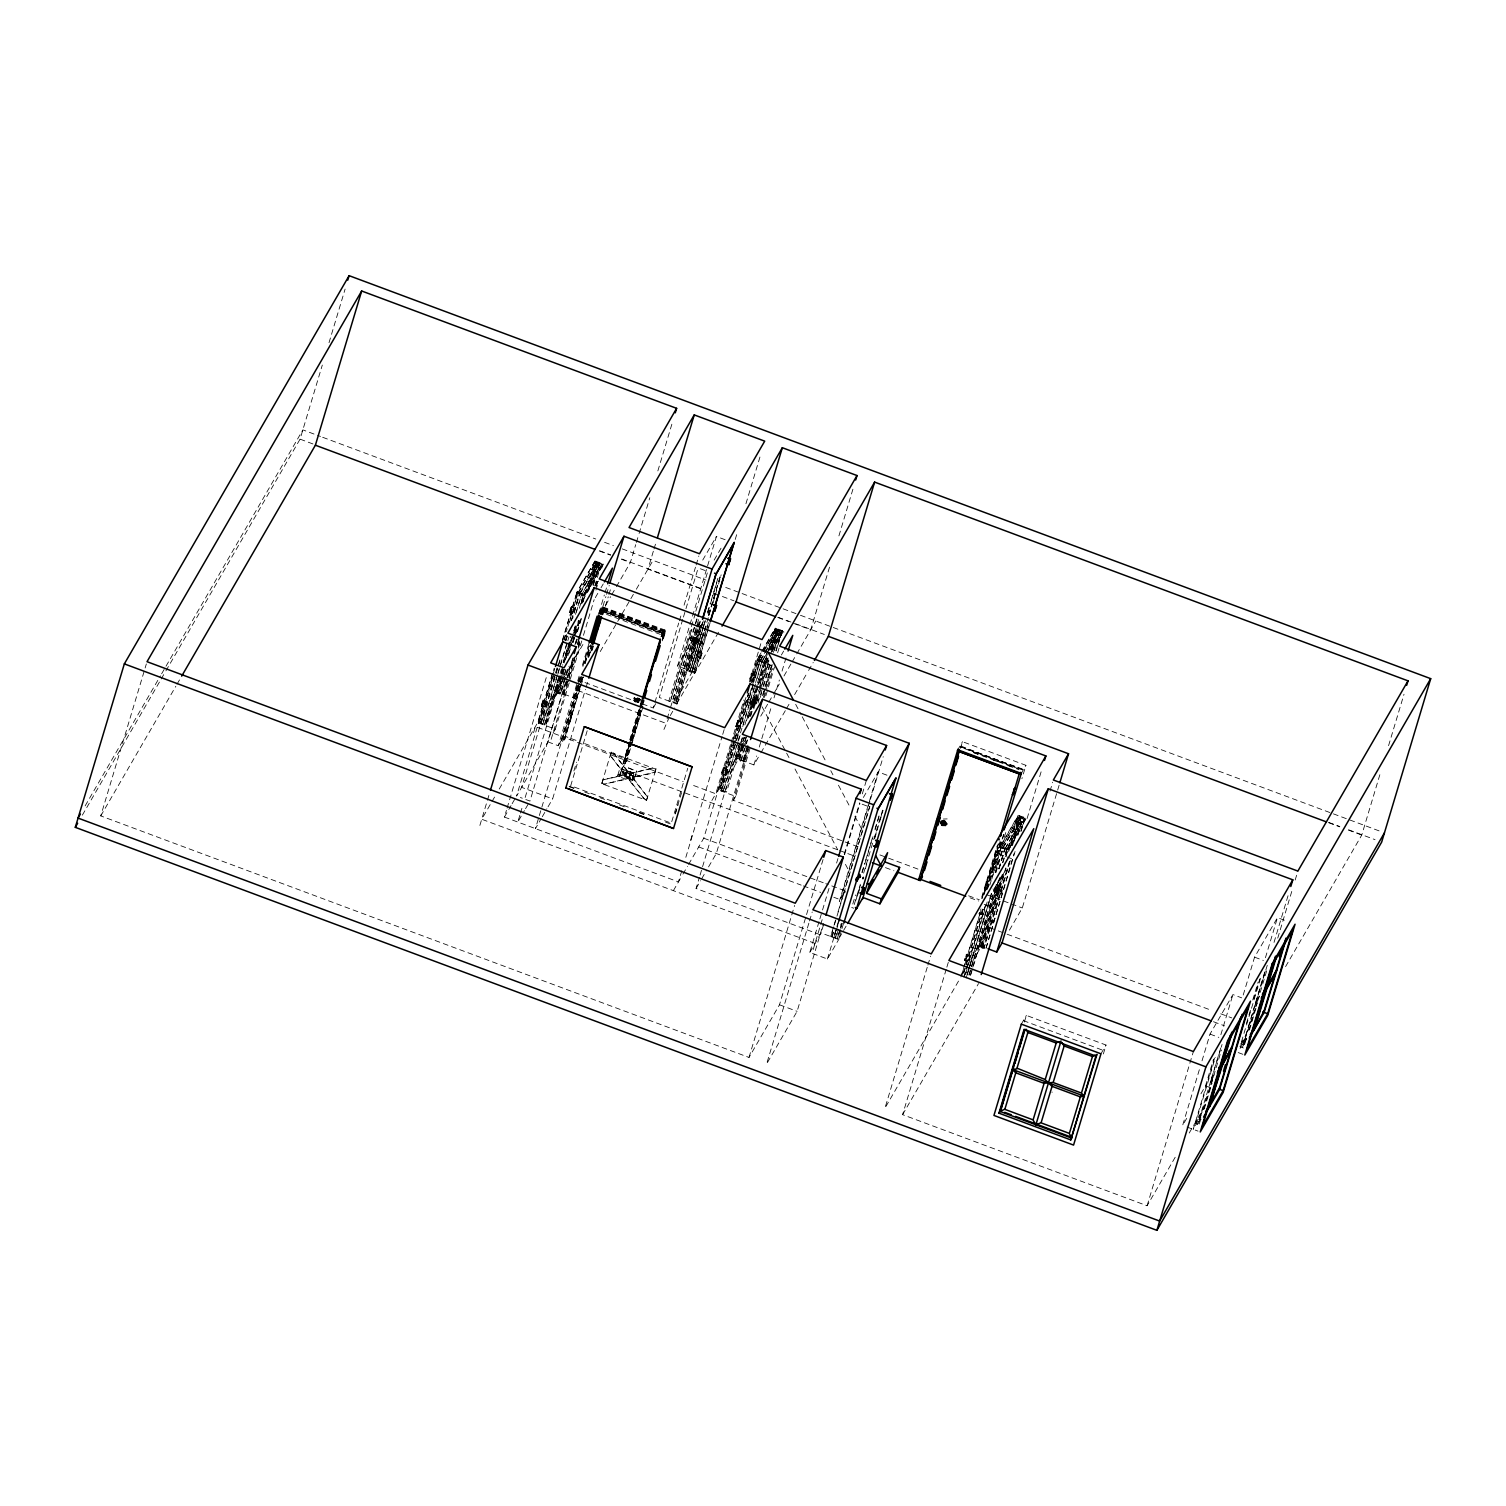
<?xml version="1.0" encoding="UTF-8"?>
<svg xmlns="http://www.w3.org/2000/svg" width="1506" height="1506" viewBox="0 0 1506 1506"><rect width="100%" height="100%" fill="white"/><g stroke="black" fill="none" stroke-linecap="round" stroke-linejoin="round"><path stroke-width="0.75" stroke-dasharray="5 3.75" d="M694.643 643.646L693.268 640.972L696.977 642.121M751.682 701.551C761.208 702.7 750.628 698.84 754.77 701.382M999.08 890.498L998.742 888.088L998.196 888.879M751.908 702.173L752.398 700.459L751.212 703.471L752.906 700.365L755.372 701.288L754.525 703.001M752.398 701.062C751.118 705.166 752.868 698.464 752.605 701.702M995.541 887.467C991.663 895.882 996.558 883.024 997.687 889.161M1001.754 892.38L1002.281 890.065L998.629 889.971L998.817 892.004L999.212 890.705L993.565 888.634L998.572 889.406M694.285 640.088C692.835 643.871 697.278 643.213 697.222 641.368M751.927 701.532L753.038 699.857L751.927 700.855M635.513 700.817L635.005 699.462L636.04 701.307C642.667 699.725 638.864 695.734 637.923 702.191M570.002 720.885L570.322 719.962M570.153 719.322L570.83 719.171M571.301 718.042L571.471 716.216M985.206 888.069L985.865 886.658M986.223 884.681L986.053 884.944M986.355 883.213L985.658 883.194M986.035 882.045L987.183 881.97L984.284 888.239M985.978 882.158L987.484 881.311M571.339 715.651L570.398 721.845L568.986 722.24M634.365 697.259L634.628 698.897L643.74 702.85L638.902 700.61L639.598 698.822L638.544 700.648L639.768 698.332L638.92 699.462M641.104 701.269L641.612 699.932L644.248 701.156M642.573 702.078L642.78 700.328M987.032 882.045L987.39 881.744M635.777 698.125C637.076 702.248 633.988 699.97 635.25 697.824L635.043 699.405L634.572 698.37M636.737 698.502C639.184 699.349 632.539 699.951 638.393 700.629L639.636 699.706L638.676 699.744M637.132 698.52L636.078 699.593L637.603 700.572M636.097 698.935L637.189 700.723L635.024 699.198M637.96 699.066L636.68 698.69L637.094 701.043L636.68 699.292M637.697 698.953C640.219 696.525 638.6 702.53 639.448 700.026M639.033 700.008L638.977 698.502M754.77 701.965L755.014 700.911M993.96 889.952C1003.09 891.759 991.965 892.945 995.598 888.653M996.238 884.719L995.259 888.201M694.53 638.695L698.031 640.144L697.692 638.544M751.795 700.968L750.044 702.813L751.249 704.789M639.485 699.16L639.504 699.631M704.168 632.275L691.913 672.768L689.767 671.789L705.279 620.321M575.198 632.369L574.821 631.353L575.236 632.407M694.341 640.257L693.739 644.775L693.306 643.344M693.325 643.721L694.567 640.332M693.946 642.064C695.621 641.876 694.078 641.217 696.393 639.542M694.812 643.551L695.659 641.989M697.542 656.127L700.855 658.461L701.758 652.362M740.707 722.842L739.653 726.589M753.546 675.385L754.506 675.177M754.751 676.025L754.751 675.592M754.111 699.782L754.355 701.645M754.694 701.721L754.111 702.568M754.487 699.462C756.125 697.579 755.24 701.062 755.541 698.728M997.236 890.14L997.556 888.634L995.786 889.086L997.405 886.601L998.497 887.486L997.537 887.938M998.591 888.258C995.767 886.733 995.635 892.154 998.572 887.599L997.273 887.109L998.045 887.768M998.365 887.26L997.857 885.434C990.233 903.92 999.513 882.384 997.461 889.632M995.466 890.611L998.12 885.679L998.478 886.921M995.974 888.691C998.798 889.839 995.88 889.782 996.765 889.425M998.214 890.686L998.44 889.67M570.473 636.266L570.36 637.678M755.353 700.93C750.063 704.206 758.459 697.636 754.506 698.031M690.539 638.224L690.84 637.057L690.294 638.356M693.852 639.015L692.214 640.219L695.283 638.073M693.155 638.883C693.024 632.482 685.983 642.817 692.346 640.05M693.174 640.502L692.967 638.45L698.897 641.481L694.172 640.069L692.534 644.813L695.546 645.754M694.247 639.561L693.212 642.403M693.155 640.841C690.595 639.617 696.299 637.847 694.247 640.144M695.49 637.64L694.586 640.408M695.904 643.476L697.956 638.544M694.417 643.231C692.289 640.445 694.963 644.662 696.261 639.843M695.998 643.25L696.525 641.104M696.977 641.085C696.356 642.667 697.56 639.146 696.902 641.387M698.295 642.158L697.88 638.902M694.304 644.436L692.534 644.813L693.758 640.954C697.956 644.436 698.746 636.285 696.864 639.881M696.676 642.064L698.426 641.104M698.012 639.918L698.408 641.311L697.222 640.445M698.652 642.987C701.005 647.618 703.942 637.189 698.238 641.048M698.784 642.46L697.937 642.158M701.118 643.25L701.758 642.667M701.796 641.556L701.175 643.213M746.731 701.175L747.955 699.669M750.157 700.874L750.873 701.871M750.289 700.346L748.124 698.822L746.637 702.587L750.383 702.794L750.722 701.42L751.343 703.66M752.492 702.173L751.193 704.488L751.663 703.17M752.642 703.566L754.487 699.989L755.711 700.459L754.544 702.304L755.146 701.25M752.454 703.848L754.13 702.474M754.073 700.139L754.054 702.078M752.134 703.227L754.713 704.187L756.407 698.52L753.376 697.579M751.325 702.963L754.393 704.111L756.294 698.709M755.334 701.74L754.77 703.264L755.391 701.852M750.195 701.514L756.709 703.114L755.184 703.98M756.05 703.98L768.945 660.663M994.111 891.194L997.066 891.816M999.212 885.735L996.294 884.568L999.25 885.66L997.123 891.496C991.193 892.889 996.483 885.528 994.638 890.554M995.598 888.032C993.809 891.665 996.916 884.794 994.864 887.994M995.127 888.446L994.035 891.081M994.864 889.293L995.221 887.712M996.972 886.921L995.767 891.251L996.238 890.328M996.501 892.851L998.252 888.992M995.297 887.486L998.177 889.255L996.991 892.117M998.384 888.484L997.028 891.364M996.934 892.945L998.516 891.929M998.723 892.418L1000.793 893.98L1001.565 892.832M998.836 892.098L999.062 890.592L995.786 889.124M1001.735 891.496L1001.321 892.06M570.83 716.63L571.489 717.082M984.736 887.843L985.263 887.147M985.357 886.469L985.338 885.735M569.607 721.562L568.891 722.711L570.398 721.732M642.083 703.415L642.027 702.267M642.158 701.344L642.365 700.761M987.014 882.102L986.938 881.782M747.955 699.725L747.541 699.989M566.369 634.553L566.407 635.513M691.235 638.902L690.049 639.071M692.779 639.636L693.777 640.954M694.473 638.92L695.395 637.415L694.737 638.657M695.132 638.77L695.49 637.433M701.081 642.93L700.892 643.984L701.457 642.365M751.381 704.394L751.889 702.624M752.021 701.137L756.445 703.114M750.835 703.453L754.506 704.356L753.885 705.448M994.374 891.1L994.261 890.027M992.962 888.954L997.367 890.743M997.574 890.234L997.123 890.799M693.08 638.055L693.005 639.128M823.067 859.512L779.487 1004.784L749.009 1057.438L100.751 815.913L146.346 663.939M165.924 670.848L300.071 439.15L322.303 365.073M329.005 342.728L345.1 289.096M479.887 825.42L489.77 792.438M681.804 870.732L678.453 881.914L504.416 817.061L506.411 810.36M507.089 808.138L546.659 676.269M541.859 706.314L543.402 699.838M570.04 612.133L571.715 606.278M571.452 606.391L569.362 612.565L572.186 613.036M533.538 732.744L535.402 726.57L564.919 737.564L583.613 675.234M544.08 706.672L541.595 706.201L541.934 704.733M542.913 702.681L542.254 703.999M542.951 701.363L543.76 700.045L545.756 701.081M569.645 612.697L570.247 611.361M574.012 607.652L571.885 606.485L571.376 607.37M541.652 706.352L543.026 699.913M542.141 706.258L543.967 700.422L546.264 702.022M570.322 612.471L572.073 606.767L571.075 606.824M552.476 673.257L537.661 722.654L555.3 729.186L582.766 637.603M562.472 639.975L577.062 591.839L585.119 594.832L582.916 602.4M499.239 789.031L538.113 721.863L554.227 668.175M562.397 640.935L576.873 592.724M554.773 668.683L516.558 796.09L547.939 741.874L572.751 659.176M538.941 723.049L553.756 673.634M563.828 640.031L567.197 628.793M567.856 626.552L578.003 592.799L569.55 622.185M554.095 673.766L539.261 723.162M564.148 640.144L566.218 633.348M578.304 592.291L595.887 561.926M578.605 592.517L596.225 562.058M545.078 706.465L546.414 701.777M572.506 613.337L574.426 607.916M557.107 667.723L540.692 722.824L542.932 723.652M565.183 640.803L566.745 635.984M571.245 620.604L579.434 593.665L596.771 563.733L588.394 591.293M559.837 659.948L521.622 787.337L552.627 798.895L585.476 689.371M565.616 640.69L567.216 635.363M571.527 620.434L579.791 593.458L572.675 618.364M541.068 723.84L559.931 660.946M565.955 640.822L567.329 636.247M580.055 593.063L597.675 562.585M580.431 593.082L598.014 562.717M557.333 674.97L542.518 724.367M557.973 672.787L567.442 641.292M575.48 614.41L581.598 594.117L575.668 614.542M542.857 724.499L568.986 636.812M544.306 725.045L559.121 675.629M563.131 662.226L569.193 642.027M579.302 608.33L583.387 594.795L581.015 603.906M559.423 675.836L544.588 725.233L559.46 675.761M560.1 673.596L562.792 664.598M580.977 603.962L583.707 594.926M583.631 594.399L601.252 563.922M583.97 594.512L601.591 564.053M575.424 655.957L563.508 694.925L555.45 691.932L563.451 665.275M564.11 663.054L570.115 643.081M570.774 640.859L572.769 634.195M573.842 630.6L575.273 625.799M581.994 603.36L594.644 561.474L602.701 564.468M562.566 669.511L545.718 725.647L560.872 675.874M565.296 659.873L573.428 632.746M574.012 631.334L575.443 626.025M582.766 602.136L594.983 560.891L603.04 563.884L601.685 568.383M561.531 673.653L562.868 669.191M566.218 658.066L573.56 633.574M575.01 632.576L574.614 631.089L574.144 632.802M574.238 631.353L575.574 626.891M519.815 815.348L517.8 822.05L524.427 810.605M520.474 813.108L522.488 806.407M525.18 797.465L563.395 670.076M563.884 669.135L557.145 691.593M567.913 655.675L578.473 620.397M586.775 592.799L596.207 561.343M557.465 691.725L562.19 676.006M562.642 674.424L564.204 669.266M568.929 653.548L571.772 644.003M572.299 642.328L578.812 620.51M587.34 592.122L596.545 561.474M574.84 635.099L576.026 631.315L573.786 630.487M558.218 691.762L555.752 690.84L538.489 720.64L540.955 721.543L558.218 691.762L561.569 680.543M562.246 678.302L564.938 669.323M573.014 642.403L580.412 617.742M588.488 590.823L596.564 563.903M567.611 669.229L559.931 694.059L557.804 693.287L561.361 681.747M573.089 642.29L580.732 617.178M558.933 692.271L563.639 676.552M564.279 674.368L565.672 669.812M577.08 631.711L581.165 618.157M590.559 586.794L597.957 562.096M563.978 676.665L559.272 692.384M564.618 674.5L565.992 669.944M577.419 631.823L581.504 618.288M591.557 584.667L598.334 562.133M574.953 644.737L576.29 640.276M592.988 584.61L599.011 564.562L596.376 564.675L596.771 563.733M560.721 692.929L565.428 677.211M566.068 675.046L568.12 668.231M575.499 643.608L576.892 639.033M593.006 585.213L599.746 562.755M565.767 677.342L561.06 693.061M566.407 675.159L569.136 666.104M575.838 643.721L577.231 639.165M593.345 585.345L600.122 562.811M572.864 658.028L529.943 801.079L520.379 797.502M577.287 644.267L578.793 639.071M594.814 585.872L601.534 563.413M562.849 693.72L567.555 678.001M568.195 675.836L573.617 657.802M577.626 644.399L579.019 639.824M595.134 586.003L596.527 581.448M599.859 570.285L601.911 563.47M563.508 694.925L568.176 679.338M568.854 677.116L574.859 657.068M578.21 645.942L579.546 641.481M596.244 585.815L597.581 581.372M578.116 646.978L580.13 640.238M596.301 586.342L597.656 581.862M551.158 739.295L567.762 683.969M568.44 681.729L580.507 641.5M595.924 590.088L598.597 581.147M583.443 635.381L594.155 599.633M547.939 741.874L558.255 745.715L577.024 683.178M577.702 680.957L579.697 674.255M582.389 665.313L589.091 642.987M555.902 691.141L573.522 697.711L579.546 677.606M582.897 666.443L588.94 646.338M598.993 612.829L604.339 594.964M605.017 592.724L607.031 586.041M580.205 677.549L561.004 740.971L562.604 741.573L564.919 737.564M584.592 662.376L589.637 646.112M561.343 740.425L580.714 676.646M584.761 663.186L590.239 645.039M581.015 676.646L535.421 828.62L541.143 818.718M584.893 663.242L590.39 645.095M599.727 613.827L601.685 608.273M562.604 738.524L581.41 676.683M585.119 663.657L590.954 644.907M600.085 614.297L602.4 606.73L665.897 630.393L662.527 641.612M600.913 612.264L603.548 607.163L600.913 612.264L662.094 635.043L664.748 629.96L661.661 634.892M562.604 741.573L581.975 676.985M587.773 656.936L591.331 645.81M600.518 614.486L605.883 596.602M606.542 594.362L609.233 585.42M602.569 608.932L663.864 631.447M582.238 677.606L564.035 740.143L580.262 688.148M588.244 657.576L591.594 646.432M582.803 677.06L564.976 739.145M588.865 656.88L592.235 645.321M601.647 614.26L602.927 609.704L663.242 632.162L661.68 636.624M590.578 652.324L592.46 645.773M601.854 614.674L603.661 608.424L601.346 612.415M580.94 685.927L583.594 677.06M591.576 650.46L592.912 646.018M602.212 614.975L602.927 609.704M592.159 650.441L593.496 645.961M602.889 614.674L608.255 596.79M608.932 594.569L610.947 587.848M586.154 687.15L588.168 680.448M616.406 586.662L630.355 562.547L635.72 544.664M636.398 542.442L638.412 535.722M639.09 533.5L649.801 497.733M657.858 470.907L672.598 421.755M573.899 770.959L576.534 762.205M587.189 730.787L570.718 785.718L671.3 823.18L687.771 768.248M653.34 551.234L647.975 569.117L703.02 589.618M654.018 548.993L656.032 542.292M647.749 796.523L646.488 800.326L601.741 783.647L611.078 752.511L613.243 752.774L629.621 773.538L653.66 767.834L656.089 768.738L654.79 772.616L632.351 777.774L647.486 796.975L632.614 777.322L655.054 772.183M601.741 783.647L603.002 779.844L625.235 774.573L610.307 755.504L611.342 752.059M634.459 697.843L635.061 699.273M617.78 775.289L619.606 769.246A1.92 0.998 16.7 0 1 621.922 769.02L632.407 772.992A3.464 1.807 16.7 0 1 633.894 775.044L632.501 780.372A2.41 1.261 16.7 0 1 629.621 780.635L619.117 776.72A1.92 0.998 16.7 0 1 617.837 775.176A1.92 0.998 16.7 0 1 620.133 774.95L629.301 778.357L625.705 776.625L628.397 767.947L636.662 771.034L634.177 779.374L632.501 780.372M623.842 762.431L629.113 742.063M629.772 739.86L641.744 699.932M619.117 776.72L620.886 770.808A1.92 0.998 16.7 0 1 619.606 769.246M631.24 742.176L624.501 764.634L622.919 764.031L627.682 747.729M630.261 739.54L642.29 699.462M660.946 636.85L663.242 632.162M837.411 849.723L621.677 769.34L642.667 699.631M620.133 774.95L621.922 769.02M628.699 746.524L624.482 761.321L623.126 762.017M629.376 744.284L639.862 710.098M640.144 708.404L642.836 699.424M577.495 742.42L624.67 759.984L630.092 743.06M630.75 740.82L643.024 699.763M662.376 635.4L663.732 630.92L663.016 632.125M622.919 764.031L630.562 742.27M631.221 740.067L641.217 706.747M641.725 703.283L643.307 700.045L642.46 701.005M662.659 635.268L664.391 630.562M624.821 764.069L629.395 748.294M632.087 739.314L640.182 712.376M662.414 638.262L663.995 633.668M633.085 779.374L634.026 776.23L633.442 777.228A2.41 1.261 16.7 0 1 630.562 777.51L621.846 774.253L625.536 775.195L626.458 771.279A5.045 2.635 16.7 0 1 633.838 774.028L633.122 776.437A5.045 2.635 16.7 0 0 625.743 773.689M631.936 740.67L642.027 706.239M642.704 704.752L644.38 698.822M662.339 639.448L664.372 632.727M625.348 763.184L631.861 741.874M632.068 740.726L642.554 706.107M662.395 639.673L665.031 631.88M634.911 776.569C607.991 769.792 635.061 770.526 629.301 778.357M632.012 741.931L625.705 762.243M632.426 741.197L642.798 705.994M662.339 640.859L665.388 630.939M642.987 706.747L626.816 760.643L621.677 769.34M630.958 772.39L631.673 775.402A3.464 1.807 16.7 0 1 633.179 777.454L631.88 779.731L624.501 776.983L626.458 771.279M629.941 774.178L630.638 771.769M629.621 780.635L630.562 777.51M584.987 682.538L653.246 707.971L678.717 623.051M679.394 620.811L681.409 614.109M684.082 605.167L695.49 567.178M696.149 564.938L698.84 555.996M631.88 779.731L633.838 774.028M633.97 779.694L636.662 771.034M682.764 619.324L659.308 697.485L676.928 704.055L700.685 625.687M683.442 617.084L698.182 567.95M710.004 623.126L695.151 672.58L677.531 666.01L716.404 536.475L725.214 539.75M695.377 613.413L668.871 701.043L677.38 703.264M695.828 611.229L707.952 570.793M691.593 629.527L670.321 701.589L691.932 629.659M696.751 618.966L672.165 702.191M663.939 729.45L669.135 717.515M667.139 718.814L669.812 709.872M670.49 707.632L697.297 618.232M698.539 619.644L673.577 702.794L697.523 624.256M696.996 628.736L675.046 701.909L672.58 701.476M697.56 627.023L699.65 619.87M646.488 800.326L656.089 768.738M700.064 621.187L675.705 703.584L700.403 621.319M694.981 641.763L694.228 644.21M718.531 632.2L694.718 673.333L686.661 670.321L700.026 625.781M676.928 704.055L700.516 625.442M688.242 669.944L701.721 625.046M690.03 670.622L704.846 621.206M707.5 612.302L710.248 603.247M711.284 600.273L717.967 578.003M705.185 621.338L690.369 670.735M707.839 612.434L717.986 578.68M703.227 633.179L691.781 671.356L703.264 633.104M708.629 615.22L720.753 574.803M708.667 615.145L720.79 574.727M691.913 672.768L708.328 617.516M708.95 615.333L715.068 595.058M718.531 584.064L721.129 574.84M704.714 630.863L706.841 623.371M712.846 603.341L717.534 587.754M698.746 652.117L697.485 657.03M708.422 622.543L693.607 671.958M693.946 672.071L708.761 622.675M694.718 673.333L709.495 624.049M735.21 539.487L737.225 532.785M745.941 503.738L760.022 456.789M699.913 658.066L702.229 652.38M700.139 658.555L702.154 652.512M675.159 814.031L681.729 792.156M675.403 813.635L678.02 804.882M690.633 840.16L692.496 834.004M685.832 857.328L722.033 736.641M722.711 734.401L724.725 727.699M708.855 808.684L710.719 802.529L718.494 789.069L726.551 792.081L741.253 743.079M722.165 772.86L723.407 767.119M752.661 680.543C748.821 683.573 748.369 669.342 754.562 675.065M730.523 744.604L715.783 793.775L691.894 784.871M731.201 742.364L743.945 699.913M749.31 682.03L761.377 641.801M724.405 773.99C719.153 775.797 723.031 763.504 726.645 769.227M735.7 726.589L738.128 720.357M750.252 679.639L751.645 674.142M736.716 726.4L738.392 720.79L740.199 721.468M744.999 700.026L718.042 789.859L735.681 796.392L750.421 747.258M750.383 682.067L757.123 659.609L760.963 652.964M688.581 864.425L703.754 838.202L745.997 697.391M734.137 740.839L719.322 790.255M734.777 738.674L748.294 693.682M751.607 682.519L758.384 660.005L751.983 682.576M735.097 738.787L748.576 693.871M735.154 738.712L748.614 693.814M759.024 659.628L762.525 653.548M726.796 769.415L725.214 774.028L722.673 773.218L723.953 767.778M721.336 788.749L738.599 758.968L736.133 758.045L718.889 787.845L721.336 788.749L734.119 746.129M734.796 743.889L751.626 687.828M752.303 685.569L759.702 660.908M721.11 790.914L760.172 660.663L754.412 681.07M760.474 660.155L763.956 654.188M721.449 791.045L736.265 741.63M736.886 739.465L753.772 683.253M760.775 660.381L764.333 654.206M722.899 791.572L761.98 661.322L756.2 681.747M762.224 660.927L765.782 654.752M738.053 742.307L723.238 791.704M738.693 740.124L740.067 735.568M742.722 726.645L755.56 683.912M820.073 934.68L696.073 888.484L699.424 877.301M700.083 875.061L739.502 742.835M744.849 724.951L763.768 662L757.989 682.406M739.841 742.966L725.026 792.363M746.543 720.583L757.367 684.571M764.351 661.718L766.723 657.576M744.341 761.339L735.832 759.137L742.496 736.923M748.237 717.665L767.759 652.625M768.437 650.385L774.573 629.979M742.345 738.128L736.283 758.346L753.904 764.916L759.721 754.864M748.35 718.136L758.403 684.646M758.516 684.232L766.441 657.84M768.625 650.554L775.364 628.096L783.421 631.108L769.02 655.957M749.273 716.367L758.44 685.061M759.288 682.971L765.5 662.038L757.443 659.044L751.325 679.79M737.526 758.798L742.232 743.079M742.684 741.498L744.002 737.149M750.327 716.141L757.725 691.442M760.172 683.235L767.382 659.214M769.999 650.46L776.588 628.548M742.571 743.211L737.865 758.93M743.023 741.63L744.341 737.281M750.666 716.254L758.535 689.899M759.193 687.715L768.173 657.877M770.865 648.898L776.927 628.68M747.164 739.935L740.312 761.264L738.185 760.492L741.95 747.748M742.176 747.183L745.094 737.827M753.772 708.874L759.118 691.066M759.457 689.541L768.474 659.892M771.43 649.632L777.152 630.939L776.757 631.88L779.393 631.786M739.314 759.476L744.02 743.757M744.661 741.573L746.712 734.777M771.599 651.759L778.395 629.226M739.653 759.589L744.359 743.87M744.999 741.705L747.051 734.89M757.123 701.288L769.284 660.795M771.938 651.872L778.715 629.357M758.007 703.038L770.037 662.96M773.406 652.418L780.183 629.885M741.441 760.266L747.503 740.048M760.266 697.466L762.996 688.411M763.636 686.228L770.413 663.694M774.404 650.291L780.466 630.092M742.891 760.812L747.597 745.094M762.394 695.753L764.446 688.939M765.086 686.774L771.863 664.24M775.854 650.837L781.972 630.562M747.898 745.282L743.192 761.001L747.936 745.206M764.747 689.146L762.714 695.885L764.784 689.07M772.145 664.447L765.425 686.887L771.524 666.612M748.501 746.223L716.31 853.507L706.182 870.995M743.889 762.13L749.066 745.621M763.26 697.56L771.938 668.608M772.202 650.987L783.082 631.673L775.025 628.68L756.934 660.287L772.333 666.029M858.043 846.786L733.384 800.345L749.48 746.694M764.239 697.523L766.912 688.6M767.589 686.36L772.955 668.476M777.642 652.832L779.656 646.13M765.839 695.885L767.834 689.183M768.512 686.943L774.536 666.838M753.904 764.916L756.577 755.974M759.269 747.051L771.336 706.841M774.009 697.899L779.374 680.034M782.047 671.111L786.076 657.708M829.524 567.178L810.755 629.753L790.97 622.392M838.917 535.891L853.657 486.72M749.009 1057.438L794.603 905.445M808.854 923.197L766.61 1063.989L797.107 1011.335L823.424 923.498M809.531 920.957L812.205 912.015M833.345 927.508L830.653 936.487L839.162 938.709L827.396 959.002L809.795 952.451L819.17 921.164M819.848 918.924L821.862 912.222M822.54 909.982L829.241 887.636M836.602 863.051L837.957 858.571M813.165 949.589L823.067 916.608M844.207 854.222L859.644 802.811M862.317 793.869L866.345 780.466M809.795 952.451L821.09 932.929L823.763 924.006M844.546 854.768L859.945 803.395M886.978 775.195L878.186 771.919L839.313 901.454L845.393 890.968L825.777 883.664M869.828 801.361L840.329 899.703L833.797 897.275M870.506 799.14L883.231 756.671M834.023 925.268L835.359 920.768M838.07 911.789L869.734 806.237M831.105 935.697L833.778 926.792M834.456 924.571L843.134 895.618M843.793 893.397L869.847 806.557M833.157 932.346L831.82 936.845M844.828 892.813L845.393 890.968M832.14 936.958L834.851 927.978M838.315 921.785L833.609 937.504M827.396 959.002L838.654 921.917M835.679 932.459C831.707 943.98 842.645 930.783 840.8 924.044M836.357 930.237L839.03 921.333M835.397 938.163L838.089 929.183M838.428 929.315L835.717 938.294M837.185 938.84L839.84 929.936M840.442 927.978L841.854 923.197M840.179 930.049L837.524 938.972M840.781 928.11L842.193 923.31M843.416 923.78L838.71 939.499L821.09 932.929M861.865 872.445L864.613 863.39M865.705 860.208L872.388 837.957M875.061 829.034L879.749 813.447M852.773 904.014L855.502 894.959M862.204 872.576L872.991 836.639M875.042 829.844L879.768 814.125M854.222 904.56L860.34 884.267M863.653 873.122L882.572 810.172M855.916 900.193L860.623 884.474M865.348 868.755L868.077 859.7M874.779 837.317L877.509 828.262M880.163 819.339L882.893 810.284M857.931 894.451L860.604 885.547M874.628 838.786L882.968 810.642M960.489 748.388L962.503 741.686L1025.925 765.312L1021.896 778.715M927.225 967.304L884.982 1108.096L959.755 978.975M927.903 965.064L930.595 956.122M1175.188 1157.267L1147.101 1205.76L902.602 1114.666L946.182 969.393M946.86 967.153L948.874 960.452M981.761 897.03L997.047 846.033M981.799 898.593L998.534 842.871M982.138 898.348L998.29 844.508M983.87 893.962L998.553 844.979M967.323 961.016L964.405 960.339L966.231 954.804M984.133 894.583L1000.153 841.139M967.567 961.073L964.499 960.546L966.438 954.183M994.694 860.735L993.094 867.042M1021.972 769.491L960.696 746.863M986.016 890.197L1000.925 840.743M968.998 955.425L966.814 954.823L965.534 960.357M979.615 912.617L979.145 913.841M986.468 889.538L1001.076 841.27M965.478 960.452L967.21 954.766M978.938 913.878L979.86 912.636M980.594 910.132L980.99 908.833M986.976 888.653L1001.885 839.068M960.922 976.961L980.444 911.902M987.164 889.481L1004.031 832.912M962.014 973.987L981.686 908.382M987.597 888.766L1003.918 834.493M963.482 972.97L983.06 907.76M989.762 885.377L991.814 878.582M992.454 876.398L1001.245 847.125M963.821 973.083L983.399 907.892M991.739 879.222L1005.82 832.31M1001.885 846.767L1019.129 816.271M968.019 961.016L969.657 956.555M981.931 914.443L983.042 908.626M996.407 867.155L997.744 862.467M963.934 977.168L985.978 903.694M995.146 872.708L1002.676 848.01L1019.807 818.247L1017.341 817.325M964.16 976.773L986.769 901.379M995.428 872.558L1003.034 847.803M965.61 973.761L987.202 901.83M995.918 872.708L1003.335 847.991M1003.297 847.407L1021.256 817.061M967.059 974.307L969.13 967.492M969.751 965.308L991.362 893.378M998.723 868.755L1004.822 848.462M966.174 977.996L991.626 893.359M998.967 868.943L1004.86 848.951M967.436 974.344L969.45 967.605M970.128 965.365L991.682 893.51M999.099 868.811L1005.161 848.593M1005.462 848.085L1022.706 817.607M968.847 974.966L996.52 882.817M1002.544 862.674L1006.629 849.139M1024.833 818.398L1006.912 848.631M969.186 975.097L996.84 882.949M1002.864 862.806L1006.949 849.252M984.736 948.516L978.693 946.276L998.497 880.125M1005.632 856.5L1017.887 815.8L1025.944 818.812L1025.492 820.13M970.297 975.512L999.946 876.699M1006.008 856.481L1018.225 815.235L1026.283 818.229L1008.041 849.742L999.984 846.749L1018.225 815.235M970.749 974.758L972.744 968.076M973.422 965.854L1000.135 876.774M1025.624 819.904L1017.435 817.118L999.984 847.276L1008.041 850.269L1008.361 849.177L1000.304 846.184M996.803 889.632L997.612 887.674M1001.264 876.323L980.707 946.069M1008.681 851.624L1019.411 815.763M980.67 946.145L1002.055 874.854M1010.357 847.257L1019.788 815.819M1002.977 874.327L981.441 946.107L964.198 975.888M1011.731 845.167L1019.807 818.247M1009.547 861.225L983.042 948.366L981.046 947.632L1003.975 871.522M1011.637 845.638L1020.014 818.078L1019.618 819.019L1022.254 818.906L1016.908 836.734M1005.744 868.002L982.496 946.728M1012.446 845.619L1021.2 816.44M982.458 946.803L1006.083 868.134M1014.122 841.252L1021.576 816.478M1009.566 861.94L984.246 947.481L1011.241 857.573M1017.604 835.058L1022.988 817.099M1017.943 835.19L1023.365 817.156M986.091 948.065L1014.046 853.62M1020.748 831.237L1024.833 817.702M986.035 948.14L1015.063 851.511M1021.124 831.293L1025.115 817.89M1027.092 818.53L1041.851 769.359M1050.002 791.158L1052.694 782.216M1009.434 930.162L1022.292 907.967L1059.17 785.059M1024.381 1022.066L1026.395 1015.402L1106.025 1045.051L1103.352 1053.955M1147.101 1205.76L1193.373 1051.546M1199.341 1069.731L1182.643 1125.396L1188.347 1115.513M1202.014 1060.826L1210.015 1034.095L1232.906 994.581L1241.716 997.857M1200.941 1093.789L1205.515 1085.882L1213.535 1059.151M1220.877 1034.66L1232.906 994.581M1214.589 1058.078L1193.204 1129.331L1201.204 1115.513M1220.745 1047.988L1197.552 1124.455L1200.997 1118.525L1198.964 1124.982L1195.444 1123.664L1215.304 1057.476M1200.903 1117.828L1198.607 1121.819L1212.725 1078.974M1210.937 1080.687L1222.063 1044.449M1203.595 1109.545L1221.479 1049.964M1204.273 1108.962L1212.01 1083.153L1210.372 1082.588M1243.222 995.014L1254.573 957.157L1277.465 917.643L1286.256 920.919M1252.728 1000.04L1258.075 982.213M1265.435 957.722L1277.465 917.643M1246.441 1023.44L1250.451 1010.093M1253.783 998.949L1259.807 978.919M1260.503 978.335L1239.984 1046.726L1243.523 1048.044L1246.159 1039.215M1264.607 972.5L1242.111 1047.517L1246.686 1039.592M1246.61 1038.895L1243.147 1044.882L1265.944 968.866M1274.02 942.417L1288.778 893.246M1257.265 1002.036L1243.147 1044.882M1267.261 965.346L1255.496 1003.749M1248.813 1030.386L1255.439 1008.323M1266.678 970.824L1256.098 1006.121L1257.698 1002.412L1256.305 1001.885L1259.788 995.88M1249.472 1029.859L1255.929 1008.38M1277.747 938.144L1292.506 888.973M1295.179 880.031L1297.871 871.089M1285.578 966.607L1361.763 835.058L1380.531 772.465M1388.57 745.658L1404.006 694.247M639.372 699.612L637.753 700.158M1001.113 892.794L1001.735 891.232M694.548 639.711L695.094 638.45M696.036 640.408L695.471 641.104M752.059 702.775L752.736 700.911M993.96 890.987L994.224 890.31M997.386 891.571L998.346 889.067M997.405 890.837L999.043 890.611M571.885 606.88L573.937 607.784M542.725 701.363L543.553 701.57M542.951 700.045L541.256 705.994L544.795 706.672M701.852 654.715L701.758 654.903M701.476 653.585L702.323 653.566M701.834 652.399L699.029 651.91M749.969 678.509L750.44 678.867M750.628 677.399L751.362 677.474M750.986 676.326L750.948 675.799M736.754 725.478L736.095 725.403M737.771 720.79L738.392 720.79M735.643 726.231L738.749 727.116M737.846 720.226L736.208 726.043M722.918 770.921L722.767 770.771M723.238 768.305L723.464 768.154M722.089 772.107L722.052 772.427M993.979 861.771L994.694 861.771M993.715 865.912L993.056 865.442M993.433 864.293L993.583 864.689M994.035 862.938L994.073 863.07M966.137 956.649L965.553 956.649M966.043 955.557L966.193 955.708M570.51 718.117L571.358 716.95M696.864 640.012L696.45 641.161M697.127 640.916L697.767 639.899M994.977 889.481L995.259 888.691M693.852 640.784L694.699 638.977L694.21 639.805M694.285 642.158L696.676 638.845L694.172 642.798L694.624 640.897M701.194 642.61L701.815 641.537M983.474 909.323L982.778 909.097M995.24 889.274L994.788 889.688M997.198 890.065L996.313 893.039L996.859 892.192M697.033 640.596L696.261 643.006M747.296 701.42C748.99 697.673 746.054 703.754 747.522 701.212M754.148 704.149L754.788 702.38L754.412 704.413M570.51 717.327L571.32 715.783M695.734 641.97L694.266 641.725M753.697 679.771L752.906 680.543L754.901 675.328M754.657 702.06L755.391 700.591M696.92 641.914L696.431 643.006M638.883 698.84L638.563 700.554L636.116 699.725M633.574 698.596L633.913 697.975M635.344 700.629L636.586 698.558M636.323 699.368L635.325 699.631L636.21 699.01M636.153 699.368C637.17 700.761 636.793 699.462 637.735 698.408M638.149 699.01L636.624 698.84M638.111 700.158L639.203 699.462M639.711 700.742L638.375 701.89M642.855 701.947L641.933 703.358M943.302 819.038L947.18 818.906M697.146 640.238L694.398 639.033M994.6 890.893L993.941 891.872M85.145 805.898L160.445 675.817M161.631 673.784L302.857 429.888L320.477 436.458M82.359 815.141L160.031 681.013M161.198 678.98L164.738 672.881M100.751 815.913L175.826 686.265M176.993 684.232L180.513 678.171M594.983 560.891L576.742 592.404L584.912 595.717M599.463 563.263L581.692 594.625L599.802 563.376M584.799 595.397L603.04 563.884M573.974 632.896L575.028 631.541M595.303 597.675L599.859 589.806M600.988 587.829L603.266 583.895M576.026 631.315L574.238 631.729M602.4 606.73L600.085 610.721L663.581 634.384M598.146 614.429L602.193 607.389L665.614 631.07M494.57 797.088L481.732 819.245L815.01 943.415M555.45 691.932L561.719 681.089M562.886 679.093L583.82 642.911M601.27 612.773L610.589 596.715M611.756 594.701L615.239 588.677M504.416 817.061L511.042 805.616M512.134 803.715L515.447 797.992M553.003 733.14L555.3 729.186M573.522 697.711L581.768 683.479M600.235 651.552L616.538 623.409M617.705 621.394L635.174 591.237M636.341 589.222L653.039 560.364M558.255 745.715L563.319 736.98M525.538 808.703L528.851 802.98M542.292 816.723L546.885 808.797M548.033 806.821L552.627 798.895M702.737 560.081L716.404 536.475M662.565 636.304L665.897 630.393M714.145 560.1L721.167 547.958M635.607 701.683L634.779 701.212L635.344 702.173M636.605 699.782L637.923 697.523M610.307 755.504L624.971 775.025L626.251 772.804L620.886 770.808M613.243 752.774L629.357 773.99L653.66 767.834M603.002 779.844L624.971 775.025M646.752 799.874L644.323 798.971L628.171 778.338L603.642 784.362L627.927 778.79L630.223 774.799M653.246 707.971L657.294 700.987M677.531 666.01L698.577 629.677M699.744 627.663L703.246 621.601M707.914 613.526L710.267 609.497M694.435 645.302L692.685 644.549M621.846 774.253L622.995 772.089M628.397 767.947L636.473 771.373M624.501 776.983L625.536 775.195M625.705 776.625L634.177 779.374M632.351 777.774L633.631 775.552M670.245 715.595L674.707 707.895M644.323 798.971L627.927 778.79M762.149 650.931L775.364 628.096M763.373 651.401L776.268 629.131L763.335 651.496M758.723 660.117L752.624 680.411L750.703 679.677L752.303 674.236M763.674 651.627L776.607 629.263M759.89 661.04L778.056 629.79M765.123 652.173L778.018 629.903M765.462 652.286L778.395 629.922M766.949 652.738L779.844 630.468M762.074 661.831L765.745 654.865M766.686 653.736L779.807 630.562M780.183 630.581L762.055 661.718M781.633 631.127L771.091 649.35L781.595 631.221M771.392 649.575L781.972 631.259M765.18 662.602L767.853 657.99M767.514 659.082L765.18 663.129L757.123 660.136M754.355 700.572L754.977 699.01M754.638 701.288L752.266 704.488L754.751 700.535M781.369 655.035L783.647 651.1M735.832 759.137L742.1 748.294M743.267 746.298L746.769 740.255M760.718 716.159L767.702 704.093M768.869 702.097L772.352 696.054M773.519 694.059L779.336 684.006M783.986 675.968L790.97 663.92M792.137 661.906L795.62 655.882M796.787 653.868L815.8 621.018M721.073 790.029L723.313 790.857M673.389 890.648L681.823 876.078M682.952 874.139L687.451 866.364M733.384 800.345L735.681 796.392M760.888 752.849L785.323 710.663M786.471 708.648L789.972 702.624M794.622 694.586L807.423 672.485M808.59 670.471L813.24 662.433M696.073 888.484L700.572 880.709M701.683 878.77L705.072 872.934M863.371 797.483L878.186 771.919M840.574 930.52L837.129 936.487L839.576 937.391L846.485 925.475M957.44 750.421L962.503 741.686M960.282 747.597L961.11 746.148M1020.861 774.046L1025.925 765.312M1019.468 816.384L997.932 853.582L1013.35 859.324M1002.732 848.179L1020.917 816.93M993.621 866.703L995.654 867.437M1004.954 848.951L1023.045 817.72M986.43 882.347L987.221 881.236M1006.874 848.725L1024.494 818.266M1008.041 850.269L1024.438 821.937M979.521 913.634L981.611 914.255M999.25 885.66L997.725 886.206M961.732 974.966L965.195 969.017M966.344 967.021L978.994 945.184L985.715 948.008M978.693 946.276L993.979 919.865M902.602 1114.666L978.542 983.531M1021.332 1024.136L1026.395 1015.402M1100.961 1053.805L1106.025 1045.051M1211.746 1078.842L1214.081 1074.813M1210.655 1081.628L1214.062 1075.755M1255.213 1004.69L1257.472 1000.775M1189.213 1133.039L1204.423 1106.778M1240.68 1044.147L1246.535 1034.038M1195.444 1123.664L1203.463 1109.809M1241.132 1044.75L1245.726 1036.825M1240.04 1048.44L1245.763 1038.556M1246.516 1038.236L1244.201 1042.246L1245.594 1042.773M1001.603 891.458L1001.189 892.682M696.431 643.363L698.05 642.535M754.845 704.864C752.642 706.803 755.165 704.507 751.193 704.488M633.405 700.403L634.647 699.311M569.287 612.283L572.412 613.093M570.002 612.151L571.659 606.843M724.028 767.571L726.72 769.114M993 866.778L995.899 867.437M695.433 642.215L694.567 642.14M752.849 700.346L752.04 701.947M754.619 704.883L753.452 705.9M635.701 698.445L636.473 698.351M639.128 698.709L637.64 699.838M570.793 607.37L571.452 607.426M700.121 658.197L697.636 656.785M738.147 720.715L740.613 722.183M965.685 957.816L965.911 957.985M739.408 726.946L736.528 726.494M569.983 610.081L570.962 610.307M966.4 954.522L968.942 955.538M662.602 633.273L602.287 610.815M634.93 699.066L636.003 699.142M635.287 700.29L637 700.817M751.833 674.048L754.242 674.65M542.122 703.434L542.875 703.773M636.36 698.878L637.189 699.782M636.662 701.382C629.753 696.525 640.163 701.532 640.859 699.895L634.986 697.711M637.659 701.984L635.965 701.852M571.094 609.177L570.812 610.156M695.207 637.904L697.749 638.845M995.165 861.357L997.104 861.79M700.384 568.76L706.992 571.226M322.679 437.286L595.774 539.035M604.584 542.311L613.394 545.605M622.204 548.881L705.881 580.055M725.704 587.434L798.236 614.467M800.439 615.276L1382.226 832.046M300.071 439.15L313.286 444.082M599.652 550.763L610.664 554.867M621.677 558.971L703.189 589.335M714.202 593.439L734.024 600.838M778.094 617.253L793.511 622.995M795.714 623.804L824.347 634.478M1328.781 822.427L1339.813 826.53M1348.623 829.806L1375.053 839.651M599.52 551.064L610.532 555.168M621.545 559.272L630.355 562.547M777.793 617.479L788.786 621.564M1328.687 822.728L1339.719 826.832M1348.529 830.126L1361.763 835.058M603.586 564.882L594.776 561.606L576.553 593.082L585.363 596.357M775.157 628.811L783.967 632.087M594.324 562.566L602.381 565.559L584.799 595.924L576.742 592.931M774.705 629.772L782.762 632.765M594.098 562.98L602.249 565.785M774.479 630.186L782.631 632.991M757.123 659.609L765.293 662.922M693.438 640.389L697.184 641.744M603.115 607.935L664.259 630.826M603.228 608.255L664.41 631.052M602.588 608.819L663.845 631.56M601.158 609.177L599.2 614.712L600.649 610.062M602.08 609.723L663.318 632.445M662.809 633.329L601.572 610.608L662.715 633.499M960.79 746.712L1022.31 768.945L1021.972 770.037L962.974 748.068M1022.988 769.867L959.962 745.715L959.266 747.221M973.403 752.473L979.954 754.92M982.138 755.73L1014.912 767.947M973.365 752.567L979.917 755.014M992.962 759.965L999.589 762.337M1008.267 765.669L1019.186 769.735M700.855 656.014L701.495 655.919M574.087 630.901L575.876 631.579M752.134 701.57L755.334 702.436M750.082 701.777L754.77 703.264M750.044 701.852L755.88 704.281M1016.155 822.107L1022.762 824.573M637.076 698.219L640.991 699.669M1000.097 847.05L1008.154 850.062M577.72 690.463L665.784 723.275M862.147 804.204L868.755 806.67M1254.573 957.157L1263.383 960.452M996.972 887.768L998.196 888.239M998.064 889.877L994.995 888.709M1000.473 891.74L1001.471 891.91M538.113 721.863L546.17 724.875M611.078 752.511L655.825 769.19M576.064 740.387L565.352 736.396L564.637 737.62L575.348 741.611M584.648 743.587L625.366 758.76M625.235 760.041L683.197 781.633M879.899 854.919L886.469 857.366M888.653 858.194L923.63 871.221M987.051 894.846L1009.076 903.054M1011.279 903.882L1022.292 907.967M968.603 895.788L979.333 899.779M970.052 897.802L978.618 901.002M839.595 850.532L854.881 856.236M885.453 867.625L893.905 870.769M984.19 904.409L997.405 909.342M625.95 772.164L633.329 774.912M981.366 914.217L979.295 913.37M602.005 783.214L603.887 783.911M989.48 927.64L996.087 930.106M998.29 930.915L1004.897 933.381M1007.1 934.209L1211.953 1010.526M1220.764 1013.802L1231.776 1017.905M1213.497 1021.727L1224.51 1025.831M569.306 786.264L575.876 788.711M584.629 791.968L591.18 794.415M599.934 797.672L606.504 800.119M619.625 805.013L626.176 807.461M639.297 812.336L645.867 814.784M665.558 822.125L672.109 824.573M569.08 786.659L575.65 789.106M639.071 812.751L645.641 815.198M703.754 838.202L823.594 882.855M1210.015 1034.095L1218.825 1037.389M698.69 846.937L801.173 885.114M803.338 885.923L820.751 892.418M851.681 907.459L853.695 908.212M1238.196 1052.562L1243.034 1054.369M1205.515 1085.882L1209.92 1087.52M1023.365 1020.635L1102.976 1050.303M1199.642 1119.184L1201.054 1119.711M1187.029 1127.034L1198.042 1131.138M1052.186 1092.057L1051.979 1092.415M779.487 1004.784L797.107 1011.335M636.059 701.702L634.553 701.005M997.612 862.712L994.977 860.886M635.25 701.438L634.082 700.403M795.676 704.337L801.154 714.71M802.246 716.781L826.38 762.394M830.766 770.677L832.969 774.837M838.447 785.191L850.514 808.007M854.9 816.29L862.58 830.804M752.228 688.129L761.001 704.714M762.092 706.785L789.52 758.629M794.999 768.982L837.769 849.836M845.45 864.35L848.744 870.581M1001.057 893.039L1001.057 893.096M569.532 642.14L563.47 662.358L569.569 642.083M703.358 620.736L688.524 670.151L703.396 620.679M734.439 741.046L719.604 790.443L734.476 740.971M758.685 659.496L762.168 653.529L758.685 659.496M764.05 661.492L766.366 657.538L764.05 661.492M782.254 630.75L776.192 650.969L782.254 630.75M692.591 671.243L675.347 701.043L677.813 701.947L695.057 672.165L692.591 671.243"/><path stroke-width="1.5" d="M597.995 627.625L597.6 629.131M599.294 622.43L598.786 624.086L599.143 622.75M597.581 628.793L599.783 622.656M1013.086 794.848L1014.649 788.184L1013.538 793.38M1014.065 789.445L1014.027 789.878M1015.477 787.751L1015.025 788.636M938.426 821.316L938.727 820.337M941.401 822.389L941.721 821.448M938.633 819.81L936.939 823.123L937.899 821.241M940.685 822.012L940.798 823.293M943.038 823.575L944.45 823.82M943.208 825.363L941.645 825.1L943.264 825.495M942.869 823.914C944.751 825.42 942.38 821.542 942.38 824.159M943.66 822.784L943.151 822.464M944.168 823.688L944.224 824.497M945.843 823.707L944.94 824.008L945.787 823.443M945.335 825.457L946.728 823.688M946.747 824.271L945.071 821.448L941.419 821.259M858.382 878.092L858.966 877.189M857.855 877.96L857.874 878.92M857.818 878.77L858.288 877.414L857.159 881.311M858.251 877.414C856.65 880.916 860.98 872.313 858.966 875.024M858.627 877.49L859.493 875.306L858.307 877.603M857.874 878.431L859.757 874.44M859.474 874.722L858.74 875.475M859.7 877.32L860.171 876.153M859.625 877.584L859.926 876.699M862.9 878.695L863.409 877.339L863.07 878.45M1012.296 794.453L1012.634 794.283M1014.084 790.763L1014.027 791.309M1000.586 835.002L1014.178 788.918M597.449 627.908L597.298 629.037M598.014 626.552L597.976 626.27M598.635 624.482L598.786 624.783M941.796 822.351C942.605 818.304 949.928 826.21 943.208 824.855M860.528 876.417L859.851 877.377M938.37 819.735L937.014 819.339L936.506 821.052L938.332 821.787L937.334 822.765M937.579 819.904L939.047 819M75.3 827.34L124.339 663.882L349.11 275.673L1430.7 678.66L1381.661 842.118L1156.89 1230.327L75.3 827.34L77.653 823.274M347.773 280.154L349.11 275.673M181.68 676.138L315.394 445.211L361.666 290.997L676.627 408.333L675.29 412.813M490.448 790.198L528.004 665.031L676.627 408.333M555.45 666.461L562.83 641.876L576.214 646.865L574.2 653.566M578.793 639.071L594.211 587.66L1045.879 755.937L1044.524 760.417M589.091 642.987L597.129 616.18L660.55 639.805L643.118 697.88M607.69 583.801L612.396 568.157L604.414 581.937M590.653 642.158L598.748 615.22M591.124 641.669L598.993 615.86L591.425 641.914M591.99 641.255L598.673 618.571M591.99 643.589L600.009 616.876M609.892 583.18L623.973 536.249L712.056 569.061L782.329 447.715L857.008 475.538L855.672 480.019M592.253 644.21L600.273 617.479M592.893 643.42L600.913 616.368M593.176 643.646L595.058 637.094M593.571 643.796L601.553 617.196M588.827 678.208L598.899 644.681L567.894 633.122L594.211 587.66M565.691 788.335L584.29 726.664L692.101 766.836L673.502 828.488L565.917 787.92M657.369 537.83L694.247 414.903L764.709 441.145L699.499 553.756L629.037 527.514L694.247 414.903M642.328 698.935L660.287 639.071M643.194 698.972L660.325 641.104M644.719 697.259L646.733 690.52M649.425 681.54L651.458 674.801M655.486 661.322L660.212 645.603M697.975 616.01L712.056 569.061M702.398 619.173L716.009 573.805L714.484 573.146M702.7 618.966L716.329 573.221M710.135 621.884L733.911 542.857M710.568 621.206L734.25 542.292L715.783 574.501M713.957 611.248L716.668 605.581M730.655 558.688L728.753 564.374M714.766 611.398L716.442 605.393M729.77 558.688L728.942 564.919M722.033 626.157L736.058 601.929L782.329 447.715M747.353 692.929L750.026 683.988L909.266 743.305L862.449 899.383M750.515 739.521L762.582 699.292L886.601 745.489L885.246 749.969M788.071 651.006L792.777 635.363L784.795 649.142M814.407 660.437L828.356 636.323L874.628 482.108L1408.016 680.844L1406.679 685.305M823.744 857.272L825.759 850.57L843.36 857.121L825.928 915.234M838.616 856.349L856.048 798.236L861.281 789.2L528.004 665.031M859.945 793.681L861.281 789.2M838.804 921.013L873.668 804.788L909.266 743.305M856.425 878.149L856.236 879.316M856.086 879.88L856.669 878.45M856.217 880.746L857.328 877.076M843.831 923.159L878.111 808.666L876.887 808.214M858.495 877.396L858.872 876.53M861.771 893.359L862.693 893.792L863.842 887.636M873.875 846.127L875.664 846.786L878.318 840.894M892.154 794.001L890.197 800.157L892.098 794.189M876.737 846.88L878.393 841.214L875.701 840.292M866.59 893.378L869.376 884.135L887.599 852.66L884.831 861.903L866.59 893.378L881.405 898.894L899.628 867.418L884.831 861.903M877.791 809.249L896.032 777.736L856.5 908.777L863.013 897.52L879.918 903.826L881.405 898.894M879.918 903.826L898.141 872.351L899.628 867.418M958.004 749.103L918.566 879.956L919.451 878.469M898.141 872.351L920.166 880.558L958.908 751.4M924.138 869.244L926.152 862.524M928.901 853.676L930.859 846.824M932.892 840.31L935.584 831.105M937.579 824.723L939.612 817.664M942.248 809.136L944.318 801.945M946.352 795.224L949.044 786.245M950.945 780.202L953.618 771.279M955.613 764.615L958.287 755.692M924.364 870.713L927.018 861.846M929.014 855.182L931.668 846.316M933.664 839.67L935.828 832.027M937.843 825.344L940.328 817.494M942.511 809.757L945.184 800.853M946.973 795.319L949.627 786.452M951.623 779.807L954.296 770.921M955.877 765.217L958.55 756.313M999.005 839.971L999.25 838.917M999.965 836.432L1000.944 834.399M1000.568 836.489L1000.398 835.209M1014.893 788.278L1019.223 773.877L959.096 751.588L920.731 879.448L965.76 896.221M1004.107 829.881L1021.501 772.766M981.234 974.551L1015.552 860.152L1033.775 828.677L996.765 952.056L987.955 948.761M996.765 952.056L1002.036 942.944L1048.308 788.73L1292.807 879.824L1290.793 886.526M1059.829 782.819L1068.545 753.753L779.656 646.13L874.628 482.108M998.967 1113.16L1024.118 1029.313L1095.935 1056.082L1096.952 1054.332L1070.785 1139.91L998.967 1113.16L1000.379 1110.713M999.984 1111.409L1004.653 1109.282L1032.947 1119.824L1035.883 1124.794L1040.91 1122.798L1069.204 1133.34L1071.801 1138.159L999.984 1111.409L1024.475 1029.784M1001.038 1108.51L1004.351 1097.479M1005.669 1093.055L1022.216 1037.898M1000.982 1109.658L1013.557 1067.735M1014.893 1063.33L1018.207 1052.299M1019.524 1047.875L1024.814 1030.236M1035.883 1124.794L1061.033 1040.947M1070.785 1139.91L1095.935 1056.082M1156.89 1230.327L1205.93 1066.85L1430.7 678.66M1205.704 1111.673L1209.186 1105.668L1220.142 1069.128L1231.701 1047.329L1240.737 1017.228M1217.808 1071.331L1221.291 1065.307L1230.327 1035.224M1209.186 1105.668L1209.28 1107.155L1231.795 1032.156M1231.701 1047.329L1222.439 1065.175L1209.28 1107.155M1231.964 1033.417L1223.569 1061.372L1222.175 1060.845M1223.493 1071.161L1225.47 1064.535M1210.071 1101.187L1211.464 1101.714L1219.596 1087.671L1230.571 1051.132L1229.16 1050.604M1242.111 1014.329L1219.596 1089.346L1203.558 1117.057M1223.136 1090.645L1248.286 1006.817L1227.635 1042.453L1202.485 1126.3L1223.136 1090.645L1219.596 1089.346L1219.596 1087.671M1250.244 1034.735L1253.726 1028.73L1264.701 992.172L1276.26 970.372L1285.936 938.144M1262.348 994.393L1265.831 988.369L1275.507 956.141M1253.726 1028.73L1253.839 1030.217L1275.676 957.421M1276.504 956.479L1268.127 984.416L1266.715 983.907M1279.291 956.724L1281.286 950.098M1253.839 1030.217L1264.155 1010.733L1276.26 970.372M1249.246 1038.142L1264.155 1012.39L1285.992 939.593M1267.676 1013.707L1292.826 929.88L1272.193 965.515L1247.043 1049.362L1267.676 1013.707L1262.743 1011.881M938.389 820.092L939.179 818.172M729.262 563.865L729.092 563.677M729.356 560.966L729.582 561.512M729.563 559.95L730.391 559.856M715.237 610.627L714.672 610.796M715.181 609.516L715.463 609.045M715.896 606.447L715.444 606.41M891.665 796.919L891.458 796.956M891.853 795.657L891.703 795.507M892.324 794.716L889.368 793.643M876.643 845.713L876.831 845.995M878.13 842.343L877.716 842.343M863.333 890.159L863.446 890.065M863.446 889.029L863.653 889.293M863.635 888.258L861.507 887.354L864.444 887.994M862.129 892.738L862.411 892.926M863.07 890.272L863.522 890.404M1219.465 1066.945L1219.051 1067.923M1218.975 1068.074L1219.389 1067.095M598.616 623.691L599.501 622.317M938.031 821.542L937.786 822.747M944.431 823.688L943.848 822.653M361.666 290.997L147.023 661.699L795.262 903.224L825.759 850.57M80.42 814.031L78.067 818.097L1159.658 1221.065L1384.428 832.874M562.83 641.876L550.669 662.847L564.072 667.836L576.214 646.865M623.973 536.249L599.275 578.925L762.036 639.561L857.008 475.538M597.091 628.943L597.694 627.851M598.899 644.681L581.674 674.406L724.725 727.699L750.026 683.988M584.29 726.664L692.101 766.836M716.009 574.332L733.591 543.967M729.619 558.933L727.831 558.274L730.052 559.027M715.576 605.751L713.788 605.092M673.502 828.488L568.12 788.749M762.582 699.292L742.326 734.269L866.345 780.466L886.601 745.489M843.36 857.121L812.882 909.775L931.254 953.882L1045.879 755.937M877.565 809.946L895.788 778.47M861.62 893.623L862.524 893.717M855.352 907.478L856.952 907.986M847.633 923.498L856.839 907.61M869.847 885.716L873.254 879.824M876.68 873.913L878.958 869.979M959.153 749.536L958.475 751.249L1019.656 774.046L1020.334 772.333M920.166 880.558L922.481 876.567M1014.988 787.582L1014.818 789.106M1015.251 787.676L1014.668 788.542M1013.067 794.584L1013.576 793.267M1000.718 835.623L1001.208 834.493M1048.308 788.73L948.874 960.452L1193.373 1051.546L1292.807 879.824M1068.545 753.753L1053.353 779.995L1297.871 871.089L1408.016 680.844M1028.127 1031.704L1016.757 1068.94L1012.559 1069.486L1015.609 1072.743L1043.903 1083.285L1053.014 1082.456L1081.308 1092.998L1084.376 1096.236L1080.16 1096.801L1051.866 1086.259L1045.051 1079.482L1017.171 1068.243M1016.023 1072.046L1005.067 1108.585M1056.421 1042.246L1045.446 1078.785M1064.384 1045.202L1053.409 1081.741M1044.317 1082.588L1033.342 1119.127M1052.28 1085.544L1041.305 1122.102M1092.678 1055.744L1081.703 1092.283M1080.574 1096.086L1069.599 1132.644M1266.038 986.919L1266.979 988.237L1275.111 974.194M1217.281 1073.157L1232.19 1047.423M1262.969 994.242L1276.73 970.485M1217.827 1073.138L1220.142 1069.128L1218.73 1068.601M1261.219 998.196L1264.701 992.172M715.614 607.765L715.708 607.935M941.852 821.504L942.059 824.159M1095.389 1055.028L1092.264 1056.44L1063.97 1045.898L1062.012 1042.604M1059.358 1041.606L1056.007 1042.943L1027.713 1032.401L1026 1029.182M892.267 794.434L889.67 793.606M943.98 823.311L944.469 823.217M945.41 825.439L944.695 825.533M1265.831 988.369L1266.979 988.237L1256.023 1024.777L1254.611 1024.249M1221.291 1065.307L1222.439 1065.175M716.197 605.676L713.863 604.941M943.509 820.977L945.071 821.448M726.287 563.62L728.264 564.411L726.156 563.865M315.394 445.211L595.115 549.426M736.058 601.929L775.59 616.669M828.356 636.323L1326.485 821.918M957.647 749.724L1021.143 773.369M957.44 750.421L1020.861 774.046M938.182 820.243L937.956 821.034M856.048 798.236L873.668 804.788M875.551 840.536L877.829 841.383M873.951 846.014L876.115 846.786M921.54 878.167L920.9 879.278M930.011 881.405L940.742 885.415M872.426 862.769L881.236 866.044L875.739 855.69M867.268 883.344L869.376 884.135M1002.036 942.944L1211.295 1020.917M859.832 892.945L862.223 893.792L864.425 887.919M124.339 663.882L1205.93 1066.85M1012.559 1069.486L1084.376 1096.236M1004.728 1112.332L1011.26 1114.76M1015.609 1116.379L1072.197 1137.463M941.664 824.46L940.779 823.217M768.248 652.512L793.474 700.196M1264.155 1010.733L1264.155 1012.39M1021.332 1024.136L993.941 1115.438L1073.571 1145.087L1100.961 1053.805L1021.332 1024.136M1227.635 1040.665L1200.244 1131.966L1223.136 1092.434L1250.526 1001.151L1227.635 1040.665M1272.193 963.727L1244.803 1055.028L1267.676 1015.496L1295.066 924.213L1272.193 963.727"/></g></svg>
